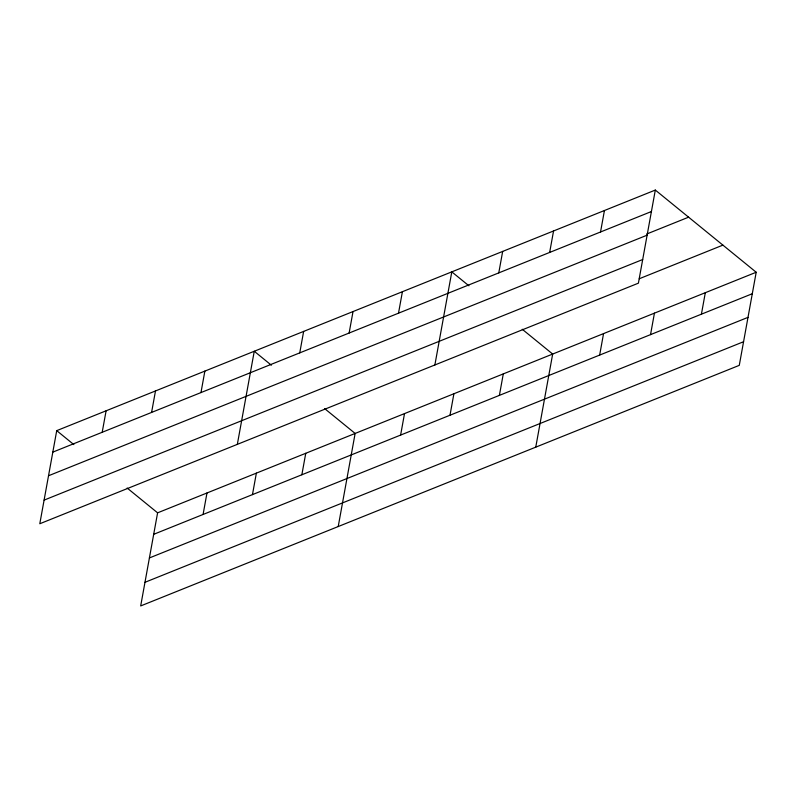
<?xml version="1.0" encoding="UTF-8"?>
<svg xmlns="http://www.w3.org/2000/svg" width="796" height="796" viewBox="0 0 796 796"><rect width="100%" height="100%" fill="white"/><g stroke="black" fill="none" stroke-linecap="round" stroke-linejoin="round"><path stroke-width="1.19" d="M655.317 190.065L56.725 430.646L39.8 523.748L638.402 283.167L655.317 190.065L756.2 272.252L739.275 365.354L140.683 605.935L157.598 512.833L756.2 272.252M102.196 432.278L106.107 410.796M151.588 412.428L155.489 390.945M200.97 392.577L204.87 371.095M203.079 514.465L206.98 492.983M237.337 444.357L254.262 351.255L271.376 365.205M252.461 494.615L256.372 473.132M299.744 352.887L303.644 331.405M301.853 474.774L305.754 453.292M349.126 333.036L353.026 311.554M338.22 526.544L355.135 433.442L324.698 408.647M398.507 313.186L402.408 291.704M400.617 435.074L404.517 413.592M434.875 364.966L451.8 271.864L468.914 285.804M449.999 415.223L453.909 393.741M498.774 272.889L502.674 251.407M499.39 395.373L503.291 373.891M549.658 252.441L553.558 230.959M535.758 447.153L552.673 354.051L522.236 329.245M600.532 231.994L604.443 210.512M599.657 355.076L603.557 333.594M650.531 334.628L654.441 313.146M701.415 314.181L705.316 292.699M52.815 452.128L651.417 211.537M646.78 233.994L688.61 217.179M48.516 475.759L647.118 235.178M44.098 500.117L642.7 259.526M639.238 278.759L722.907 245.128M153.698 534.315L752.3 293.734M149.399 557.946L748.001 317.365M144.971 582.304L743.573 341.723M56.725 430.646L73.839 444.596M127.161 488.038L157.598 512.833"/></g></svg>
